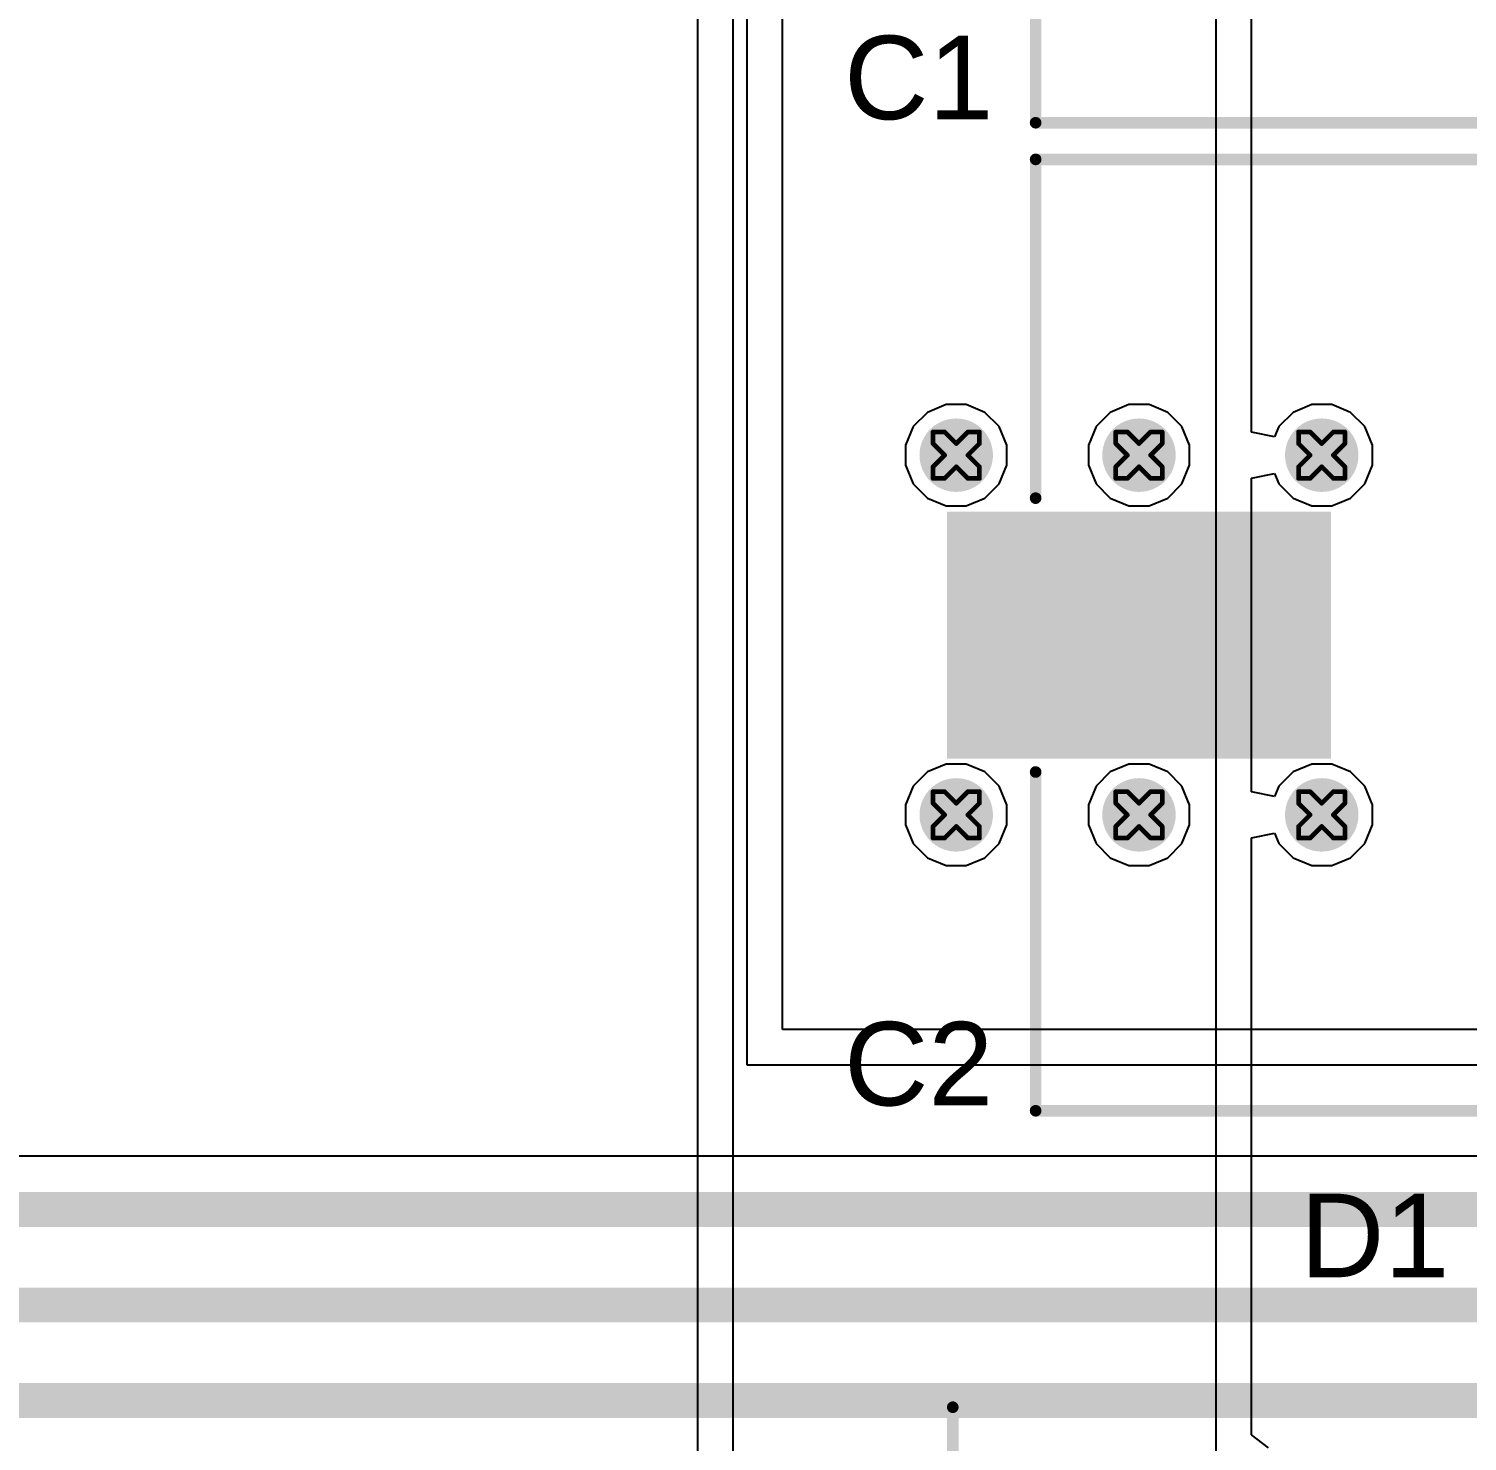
# Model space of a CAD drawing. Header units: inches. Extents: x 0 to 5379, y 0 to 5429.
# Drawn here: x 203.45 to 219.19, y 29.45 to 44.91 of the extents above; entities that cross this region are included whole.
import ezdxf

# ---------------------------------------------------------------- set-up
doc = ezdxf.new("R2010")
doc.units = ezdxf.units.IN
for name, color, linetype in [('Bottom Layer', 5, 'Continuous'), ('Bottom Solder', 6, 'Continuous'), ('Drill Drawing', 1, 'Continuous'), ('GND01', 16, 'Continuous'), ('GND02', 76, 'Continuous'), ('PWR', 156, 'Continuous'), ('SIG 01', 90, 'Continuous'), ('Top Layer', 1, 'Continuous'), ('Top Overlay', 2, 'Continuous'), ('Top Paste', 8, 'Continuous'), ('Top Solder', 216, 'Continuous'), ('Via Holes', 16, 'Continuous')]:
    doc.layers.add(name, color=color, linetype=linetype)
doc.styles.add('Arial', font='', dxfattribs={"height": 0.2})
doc.styles.get('Arial').set_extended_font_data('Arial')

# ---------------------------------------------------------------- blocks, each defined once
blk = doc.blocks.new('UCD_220_F_10__D___8')
at = {"layer": 'Top Layer'}
for points in [[(-6, 1.25), (-2, 1.25), (-2, -1.25), (-6, -1.25)], [(2, 1.25), (6, 1.25), (6, -1.25), (2, -1.25)]]:
    blk.add_hatch(color=1, dxfattribs=at).paths.add_polyline_path(points)
at = {"layer": 'Top Paste'}
for points in [[(-6, 1.25), (-2, 1.25), (-2, -1.25), (-6, -1.25)], [(2, 1.25), (6, 1.25), (6, -1.25), (2, -1.25)]]:
    blk.add_hatch(color=8, dxfattribs=at).paths.add_polyline_path(points)
at = {"layer": 'Top Solder'}
for points in [[(-6.102, 1.352), (-1.898, 1.352), (-1.898, -1.352), (-6.102, -1.352)], [(1.898, 1.352), (6.102, 1.352), (6.102, -1.352), (1.898, -1.352)]]:
    blk.add_hatch(color=216, dxfattribs=at).paths.add_polyline_path(points)
at = {"layer": 'Top Overlay'}
for points in [[(-3.632, 5.207, 0.127, 0.127, 0), (-5.131, 3.708, 0.127, 0.127, 0)], [(5.131, 5.207, 0.127, 0.127, 0), (-3.632, 5.207, 0.127, 0.127, 0)], [(5.131, 5.207, 0.127, 0.127, 0), (5.131, 1.499, 0.127, 0.127, 0)], [(-5.131, 3.708, 0.127, 0.127, 0), (-5.131, 1.524, 0.127, 0.127, 0)], [(-5.664, 2.121, 0.127, 0.127, 0), (-5.664, 1.618, 0.127, 0.127, 0)], [(-5.392, 1.866, 0.127, 0.127, 0), (-5.946, 1.866, 0.127, 0.127, 0)], [(-5.131, -1.524, 0.127, 0.127, 0), (-5.131, -3.708, 0.127, 0.127, 0)], [(5.131, -1.499, 0.127, 0.127, 0), (5.131, -5.207, 0.127, 0.127, 0)], [(-3.632, -5.207, 0.127, 0.127, 0), (-5.131, -3.708, 0.127, 0.127, 0)], [(5.131, -5.207, 0.127, 0.127, 0), (-3.632, -5.207, 0.127, 0.127, 0)]]:
    blk.add_lwpolyline(points, format="xyseb", dxfattribs=at)
for points in [[(-3.664, 5.207, 0.0635, 0.0635, 1), (-3.6, 5.207, 0.0635, 0.0635, 1)], [(-3.664, 5.207, 0.0635, 0.0635, 1), (-3.6, 5.207, 0.0635, 0.0635, 1)], [(5.099, 5.207, 0.0635, 0.0635, 1), (5.163, 5.207, 0.0635, 0.0635, 1)], [(5.099, 5.207, 0.0635, 0.0635, 1), (5.163, 5.207, 0.0635, 0.0635, 1)], [(-5.163, 3.708, 0.0635, 0.0635, 1), (-5.099, 3.708, 0.0635, 0.0635, 1)], [(-5.163, 3.708, 0.0635, 0.0635, 1), (-5.099, 3.708, 0.0635, 0.0635, 1)], [(-5.696, 2.121, 0.0635, 0.0635, 1), (-5.632, 2.121, 0.0635, 0.0635, 1)], [(-5.977, 1.866, 0.0635, 0.0635, 1), (-5.914, 1.866, 0.0635, 0.0635, 1)], [(-5.424, 1.866, 0.0635, 0.0635, 1), (-5.36, 1.866, 0.0635, 0.0635, 1)], [(-5.696, 1.618, 0.0635, 0.0635, 1), (-5.632, 1.618, 0.0635, 0.0635, 1)], [(-5.163, 1.524, 0.0635, 0.0635, 1), (-5.099, 1.524, 0.0635, 0.0635, 1)], [(5.099, 1.499, 0.0635, 0.0635, 1), (5.163, 1.499, 0.0635, 0.0635, 1)], [(-5.163, -1.524, 0.0635, 0.0635, 1), (-5.099, -1.524, 0.0635, 0.0635, 1)], [(5.099, -1.499, 0.0635, 0.0635, 1), (5.163, -1.499, 0.0635, 0.0635, 1)], [(-5.163, -3.708, 0.0635, 0.0635, 1), (-5.099, -3.708, 0.0635, 0.0635, 1)], [(-5.163, -3.708, 0.0635, 0.0635, 1), (-5.099, -3.708, 0.0635, 0.0635, 1)], [(-3.664, -5.207, 0.0635, 0.0635, 1), (-3.6, -5.207, 0.0635, 0.0635, 1)], [(-3.664, -5.207, 0.0635, 0.0635, 1), (-3.6, -5.207, 0.0635, 0.0635, 1)], [(5.099, -5.207, 0.0635, 0.0635, 1), (5.163, -5.207, 0.0635, 0.0635, 1)], [(5.099, -5.207, 0.0635, 0.0635, 1), (5.163, -5.207, 0.0635, 0.0635, 1)]]:
    blk.add_lwpolyline(points, format="xyseb", close=True, dxfattribs=at)
blk = doc.blocks.new('178_6165_0002_15')
at = {"layer": 'Top Overlay'}
for points in [[(10.033, 3.048, 0.127, 0.127, 0), (10.033, -3.048, 0.127, 0.127, 0)], [(10.033, -3.048, 0.127, 0.127, 0), (-10.033, -3.048, 0.127, 0.127, 0)]]:
    blk.add_lwpolyline(points, format="xyseb", dxfattribs=at)
blk.add_lwpolyline([(10.001, -3.048, 0.0635, 0.0635, 1), (10.065, -3.048, 0.0635, 0.0635, 1)], format="xyseb", close=True, dxfattribs=at)
blk.add_lwpolyline([(10.001, -3.048, 0.0635, 0.0635, 1), (10.065, -3.048, 0.0635, 0.0635, 1)], format="xyseb", close=True, dxfattribs=at)
blk = doc.blocks.new('UCD_220_F_10__D___20')
at = {"layer": 'Top Layer'}
for points in [[(-6, 1.25), (-2, 1.25), (-2, -1.25), (-6, -1.25)], [(2, 1.25), (6, 1.25), (6, -1.25), (2, -1.25)]]:
    blk.add_hatch(color=1, dxfattribs=at).paths.add_polyline_path(points)
at = {"layer": 'Top Paste'}
for points in [[(-6, 1.25), (-2, 1.25), (-2, -1.25), (-6, -1.25)], [(2, 1.25), (6, 1.25), (6, -1.25), (2, -1.25)]]:
    blk.add_hatch(color=8, dxfattribs=at).paths.add_polyline_path(points)
at = {"layer": 'Top Solder'}
for points in [[(-6.102, 1.352), (-1.898, 1.352), (-1.898, -1.352), (-6.102, -1.352)], [(1.898, 1.352), (6.102, 1.352), (6.102, -1.352), (1.898, -1.352)]]:
    blk.add_hatch(color=216, dxfattribs=at).paths.add_polyline_path(points)
at = {"layer": 'Top Overlay'}
for points in [[(-3.632, 5.207, 0.127, 0.127, 0), (-5.131, 3.708, 0.127, 0.127, 0)], [(5.131, 5.207, 0.127, 0.127, 0), (-3.632, 5.207, 0.127, 0.127, 0)], [(5.131, 5.207, 0.127, 0.127, 0), (5.131, 1.499, 0.127, 0.127, 0)], [(-5.131, 3.708, 0.127, 0.127, 0), (-5.131, 1.524, 0.127, 0.127, 0)], [(-5.664, 2.121, 0.127, 0.127, 0), (-5.664, 1.618, 0.127, 0.127, 0)], [(-5.392, 1.866, 0.127, 0.127, 0), (-5.946, 1.866, 0.127, 0.127, 0)], [(-5.131, -1.524, 0.127, 0.127, 0), (-5.131, -3.708, 0.127, 0.127, 0)], [(5.131, -1.499, 0.127, 0.127, 0), (5.131, -5.207, 0.127, 0.127, 0)], [(-3.632, -5.207, 0.127, 0.127, 0), (-5.131, -3.708, 0.127, 0.127, 0)], [(5.131, -5.207, 0.127, 0.127, 0), (-3.632, -5.207, 0.127, 0.127, 0)]]:
    blk.add_lwpolyline(points, format="xyseb", dxfattribs=at)
for points in [[(-3.664, 5.207, 0.0635, 0.0635, 1), (-3.6, 5.207, 0.0635, 0.0635, 1)], [(-3.664, 5.207, 0.0635, 0.0635, 1), (-3.6, 5.207, 0.0635, 0.0635, 1)], [(5.099, 5.207, 0.0635, 0.0635, 1), (5.163, 5.207, 0.0635, 0.0635, 1)], [(5.099, 5.207, 0.0635, 0.0635, 1), (5.163, 5.207, 0.0635, 0.0635, 1)], [(-5.163, 3.708, 0.0635, 0.0635, 1), (-5.099, 3.708, 0.0635, 0.0635, 1)], [(-5.163, 3.708, 0.0635, 0.0635, 1), (-5.099, 3.708, 0.0635, 0.0635, 1)], [(-5.696, 2.121, 0.0635, 0.0635, 1), (-5.632, 2.121, 0.0635, 0.0635, 1)], [(-5.977, 1.866, 0.0635, 0.0635, 1), (-5.914, 1.866, 0.0635, 0.0635, 1)], [(-5.424, 1.866, 0.0635, 0.0635, 1), (-5.36, 1.866, 0.0635, 0.0635, 1)], [(-5.696, 1.618, 0.0635, 0.0635, 1), (-5.632, 1.618, 0.0635, 0.0635, 1)], [(-5.163, 1.524, 0.0635, 0.0635, 1), (-5.099, 1.524, 0.0635, 0.0635, 1)], [(5.099, 1.499, 0.0635, 0.0635, 1), (5.163, 1.499, 0.0635, 0.0635, 1)], [(-5.163, -1.524, 0.0635, 0.0635, 1), (-5.099, -1.524, 0.0635, 0.0635, 1)], [(5.099, -1.499, 0.0635, 0.0635, 1), (5.163, -1.499, 0.0635, 0.0635, 1)], [(-5.163, -3.708, 0.0635, 0.0635, 1), (-5.099, -3.708, 0.0635, 0.0635, 1)], [(-5.163, -3.708, 0.0635, 0.0635, 1), (-5.099, -3.708, 0.0635, 0.0635, 1)], [(-3.664, -5.207, 0.0635, 0.0635, 1), (-3.6, -5.207, 0.0635, 0.0635, 1)], [(-3.664, -5.207, 0.0635, 0.0635, 1), (-3.6, -5.207, 0.0635, 0.0635, 1)], [(5.099, -5.207, 0.0635, 0.0635, 1), (5.163, -5.207, 0.0635, 0.0635, 1)], [(5.099, -5.207, 0.0635, 0.0635, 1), (5.163, -5.207, 0.0635, 0.0635, 1)]]:
    blk.add_lwpolyline(points, format="xyseb", close=True, dxfattribs=at)

msp = doc.modelspace()

# ---------------------------------------------------------------- hatches: boundary and pattern name
at = {"layer": 'Bottom Layer'}
h = msp.add_hatch(color=5, dxfattribs=at)
edge = h.paths.add_edge_path()
edge.add_arc((213.597, 40.24), 0.3, 0, 360)
h = msp.add_hatch(color=5, dxfattribs=at)
edge = h.paths.add_edge_path()
edge.add_arc((215.597, 40.24), 0.3, 0, 360)
h = msp.add_hatch(color=5, dxfattribs=at)
edge = h.paths.add_edge_path()
edge.add_arc((217.597, 40.24), 0.3, 0, 360)
h = msp.add_hatch(color=5, dxfattribs=at)
edge = h.paths.add_edge_path()
edge.add_arc((213.597, 36.303), 0.3, 0, 360)
h = msp.add_hatch(color=5, dxfattribs=at)
edge = h.paths.add_edge_path()
edge.add_arc((215.597, 36.303), 0.3, 0, 360)
h = msp.add_hatch(color=5, dxfattribs=at)
edge = h.paths.add_edge_path()
edge.add_arc((217.597, 36.303), 0.3, 0, 360)
at = {"layer": 'Bottom Solder'}
h = msp.add_hatch(color=6, dxfattribs=at)
edge = h.paths.add_edge_path()
edge.add_arc((213.597, 40.24), 0.402, 0, 360)
h = msp.add_hatch(color=6, dxfattribs=at)
edge = h.paths.add_edge_path()
edge.add_arc((215.597, 40.24), 0.402, 0, 360)
h = msp.add_hatch(color=6, dxfattribs=at)
edge = h.paths.add_edge_path()
edge.add_arc((217.597, 40.24), 0.402, 0, 360)
h = msp.add_hatch(color=6, dxfattribs=at)
edge = h.paths.add_edge_path()
edge.add_arc((213.597, 36.303), 0.402, 0, 360)
h = msp.add_hatch(color=6, dxfattribs=at)
edge = h.paths.add_edge_path()
edge.add_arc((215.597, 36.303), 0.402, 0, 360)
h = msp.add_hatch(color=6, dxfattribs=at)
edge = h.paths.add_edge_path()
edge.add_arc((217.597, 36.303), 0.402, 0, 360)
at = {"layer": 'GND01'}
h = msp.add_hatch(color=16, dxfattribs=at)
edge = h.paths.add_edge_path()
edge.add_arc((213.597, 40.24), 0.3, 0, 360)
h = msp.add_hatch(color=16, dxfattribs=at)
edge = h.paths.add_edge_path()
edge.add_arc((215.597, 40.24), 0.3, 0, 360)
h = msp.add_hatch(color=16, dxfattribs=at)
edge = h.paths.add_edge_path()
edge.add_arc((217.597, 40.24), 0.3, 0, 360)
h = msp.add_hatch(color=16, dxfattribs=at)
edge = h.paths.add_edge_path()
edge.add_arc((213.597, 36.303), 0.3, 0, 360)
h = msp.add_hatch(color=16, dxfattribs=at)
edge = h.paths.add_edge_path()
edge.add_arc((215.597, 36.303), 0.3, 0, 360)
h = msp.add_hatch(color=16, dxfattribs=at)
edge = h.paths.add_edge_path()
edge.add_arc((217.597, 36.303), 0.3, 0, 360)
at = {"layer": 'GND02'}
h = msp.add_hatch(color=76, dxfattribs=at)
edge = h.paths.add_edge_path()
edge.add_arc((213.597, 40.24), 0.3, 0, 360)
h = msp.add_hatch(color=76, dxfattribs=at)
edge = h.paths.add_edge_path()
edge.add_arc((215.597, 40.24), 0.3, 0, 360)
h = msp.add_hatch(color=76, dxfattribs=at)
edge = h.paths.add_edge_path()
edge.add_arc((217.597, 40.24), 0.3, 0, 360)
h = msp.add_hatch(color=76, dxfattribs=at)
edge = h.paths.add_edge_path()
edge.add_arc((213.597, 36.303), 0.3, 0, 360)
h = msp.add_hatch(color=76, dxfattribs=at)
edge = h.paths.add_edge_path()
edge.add_arc((215.597, 36.303), 0.3, 0, 360)
h = msp.add_hatch(color=76, dxfattribs=at)
edge = h.paths.add_edge_path()
edge.add_arc((217.597, 36.303), 0.3, 0, 360)
at = {"layer": 'PWR'}
h = msp.add_hatch(color=156, dxfattribs=at)
edge = h.paths.add_edge_path()
edge.add_arc((213.597, 40.24), 0.3, 0, 360)
h = msp.add_hatch(color=156, dxfattribs=at)
edge = h.paths.add_edge_path()
edge.add_arc((215.597, 40.24), 0.3, 0, 360)
h = msp.add_hatch(color=156, dxfattribs=at)
edge = h.paths.add_edge_path()
edge.add_arc((217.597, 40.24), 0.3, 0, 360)
h = msp.add_hatch(color=156, dxfattribs=at)
edge = h.paths.add_edge_path()
edge.add_arc((213.597, 36.303), 0.3, 0, 360)
h = msp.add_hatch(color=156, dxfattribs=at)
edge = h.paths.add_edge_path()
edge.add_arc((215.597, 36.303), 0.3, 0, 360)
h = msp.add_hatch(color=156, dxfattribs=at)
edge = h.paths.add_edge_path()
edge.add_arc((217.597, 36.303), 0.3, 0, 360)
at = {"layer": 'SIG 01'}
h = msp.add_hatch(color=90, dxfattribs=at)
edge = h.paths.add_edge_path()
edge.add_arc((213.597, 40.24), 0.3, 0, 360)
h = msp.add_hatch(color=90, dxfattribs=at)
edge = h.paths.add_edge_path()
edge.add_arc((215.597, 40.24), 0.3, 0, 360)
h = msp.add_hatch(color=90, dxfattribs=at)
edge = h.paths.add_edge_path()
edge.add_arc((217.597, 40.24), 0.3, 0, 360)
h = msp.add_hatch(color=90, dxfattribs=at)
edge = h.paths.add_edge_path()
edge.add_arc((213.597, 36.303), 0.3, 0, 360)
h = msp.add_hatch(color=90, dxfattribs=at)
edge = h.paths.add_edge_path()
edge.add_arc((215.597, 36.303), 0.3, 0, 360)
h = msp.add_hatch(color=90, dxfattribs=at)
edge = h.paths.add_edge_path()
edge.add_arc((217.597, 36.303), 0.3, 0, 360)
at = {"layer": 'Top Layer'}
h = msp.add_hatch(color=1, dxfattribs=at)
edge = h.paths.add_edge_path()
edge.add_arc((213.597, 40.24), 0.3, 0, 360)
h = msp.add_hatch(color=1, dxfattribs=at)
edge = h.paths.add_edge_path()
edge.add_arc((215.597, 40.24), 0.3, 0, 360)
h = msp.add_hatch(color=1, dxfattribs=at)
edge = h.paths.add_edge_path()
edge.add_arc((217.597, 40.24), 0.3, 0, 360)
h = msp.add_hatch(color=1, dxfattribs=at)
edge = h.paths.add_edge_path()
edge.add_arc((213.597, 36.303), 0.3, 0, 360)
h = msp.add_hatch(color=1, dxfattribs=at)
edge = h.paths.add_edge_path()
edge.add_arc((215.597, 36.303), 0.3, 0, 360)
h = msp.add_hatch(color=1, dxfattribs=at)
edge = h.paths.add_edge_path()
edge.add_arc((217.597, 36.303), 0.3, 0, 360)
at = {"layer": 'Top Solder'}
h = msp.add_hatch(color=216, dxfattribs=at)
edge = h.paths.add_edge_path()
edge.add_arc((213.597, 40.24), 0.402, 0, 360)
h = msp.add_hatch(color=216, dxfattribs=at)
edge = h.paths.add_edge_path()
edge.add_arc((215.597, 40.24), 0.402, 0, 360)
h = msp.add_hatch(color=216, dxfattribs=at)
edge = h.paths.add_edge_path()
edge.add_arc((217.597, 40.24), 0.402, 0, 360)
h = msp.add_hatch(color=216, dxfattribs=at)
edge = h.paths.add_edge_path()
edge.add_arc((213.597, 36.303), 0.402, 0, 360)
h = msp.add_hatch(color=216, dxfattribs=at)
edge = h.paths.add_edge_path()
edge.add_arc((215.597, 36.303), 0.402, 0, 360)
h = msp.add_hatch(color=216, dxfattribs=at)
edge = h.paths.add_edge_path()
edge.add_arc((217.597, 36.303), 0.402, 0, 360)
at = {"layer": 'Via Holes'}
h = msp.add_hatch(color=7, dxfattribs=at)
edge = h.paths.add_edge_path()
edge.add_arc((213.597, 40.24), 0.15, 0, 360)
h = msp.add_hatch(color=7, dxfattribs=at)
edge = h.paths.add_edge_path()
edge.add_arc((215.597, 40.24), 0.15, 0, 360)
h = msp.add_hatch(color=7, dxfattribs=at)
edge = h.paths.add_edge_path()
edge.add_arc((217.597, 40.24), 0.15, 0, 360)
h = msp.add_hatch(color=7, dxfattribs=at)
edge = h.paths.add_edge_path()
edge.add_arc((213.597, 36.303), 0.15, 0, 360)
h = msp.add_hatch(color=7, dxfattribs=at)
edge = h.paths.add_edge_path()
edge.add_arc((215.597, 36.303), 0.15, 0, 360)
h = msp.add_hatch(color=7, dxfattribs=at)
edge = h.paths.add_edge_path()
edge.add_arc((217.597, 36.303), 0.15, 0, 360)

# ---------------------------------------------------------------- linework, layer by layer
at = {"layer": 'Drill Drawing'}
for points in [[(213.343, 40.367, 0.0508, 0.0508, 0), (213.343, 40.494, 0.0508, 0.0508, 0)], [(213.343, 40.494, 0.0508, 0.0508, 0), (213.47, 40.494, 0.0508, 0.0508, 0)], [(213.47, 40.494, 0.0508, 0.0508, 0), (213.597, 40.367, 0.0508, 0.0508, 0)], [(213.597, 40.367, 0.0508, 0.0508, 0), (213.724, 40.494, 0.0508, 0.0508, 0)], [(213.724, 40.494, 0.0508, 0.0508, 0), (213.851, 40.494, 0.0508, 0.0508, 0)], [(213.851, 40.367, 0.0508, 0.0508, 0), (213.851, 40.494, 0.0508, 0.0508, 0)], [(215.343, 40.367, 0.0508, 0.0508, 0), (215.343, 40.494, 0.0508, 0.0508, 0)], [(215.343, 40.494, 0.0508, 0.0508, 0), (215.47, 40.494, 0.0508, 0.0508, 0)], [(215.47, 40.494, 0.0508, 0.0508, 0), (215.597, 40.367, 0.0508, 0.0508, 0)], [(215.597, 40.367, 0.0508, 0.0508, 0), (215.724, 40.494, 0.0508, 0.0508, 0)], [(215.724, 40.494, 0.0508, 0.0508, 0), (215.851, 40.494, 0.0508, 0.0508, 0)], [(215.851, 40.367, 0.0508, 0.0508, 0), (215.851, 40.494, 0.0508, 0.0508, 0)], [(217.343, 40.367, 0.0508, 0.0508, 0), (217.343, 40.494, 0.0508, 0.0508, 0)], [(217.343, 40.494, 0.0508, 0.0508, 0), (217.47, 40.494, 0.0508, 0.0508, 0)], [(217.47, 40.494, 0.0508, 0.0508, 0), (217.597, 40.367, 0.0508, 0.0508, 0)], [(217.597, 40.367, 0.0508, 0.0508, 0), (217.724, 40.494, 0.0508, 0.0508, 0)], [(217.724, 40.494, 0.0508, 0.0508, 0), (217.851, 40.494, 0.0508, 0.0508, 0)], [(217.851, 40.367, 0.0508, 0.0508, 0), (217.851, 40.494, 0.0508, 0.0508, 0)], [(213.343, 40.367, 0.0508, 0.0508, 0), (213.47, 40.24, 0.0508, 0.0508, 0)], [(213.724, 40.24, 0.0508, 0.0508, 0), (213.851, 40.367, 0.0508, 0.0508, 0)], [(215.343, 40.367, 0.0508, 0.0508, 0), (215.47, 40.24, 0.0508, 0.0508, 0)], [(215.724, 40.24, 0.0508, 0.0508, 0), (215.851, 40.367, 0.0508, 0.0508, 0)], [(217.343, 40.367, 0.0508, 0.0508, 0), (217.47, 40.24, 0.0508, 0.0508, 0)], [(217.724, 40.24, 0.0508, 0.0508, 0), (217.851, 40.367, 0.0508, 0.0508, 0)], [(213.343, 40.113, 0.0508, 0.0508, 0), (213.47, 40.24, 0.0508, 0.0508, 0)], [(213.724, 40.24, 0.0508, 0.0508, 0), (213.851, 40.113, 0.0508, 0.0508, 0)], [(215.343, 40.113, 0.0508, 0.0508, 0), (215.47, 40.24, 0.0508, 0.0508, 0)], [(215.724, 40.24, 0.0508, 0.0508, 0), (215.851, 40.113, 0.0508, 0.0508, 0)], [(217.343, 40.113, 0.0508, 0.0508, 0), (217.47, 40.24, 0.0508, 0.0508, 0)], [(217.724, 40.24, 0.0508, 0.0508, 0), (217.851, 40.113, 0.0508, 0.0508, 0)], [(213.343, 39.986, 0.0508, 0.0508, 0), (213.343, 40.113, 0.0508, 0.0508, 0)], [(213.343, 39.986, 0.0508, 0.0508, 0), (213.47, 39.986, 0.0508, 0.0508, 0)], [(213.47, 39.986, 0.0508, 0.0508, 0), (213.597, 40.113, 0.0508, 0.0508, 0)], [(213.597, 40.113, 0.0508, 0.0508, 0), (213.724, 39.986, 0.0508, 0.0508, 0)], [(213.724, 39.986, 0.0508, 0.0508, 0), (213.851, 39.986, 0.0508, 0.0508, 0)], [(213.851, 39.986, 0.0508, 0.0508, 0), (213.851, 40.113, 0.0508, 0.0508, 0)], [(215.343, 39.986, 0.0508, 0.0508, 0), (215.343, 40.113, 0.0508, 0.0508, 0)], [(215.343, 39.986, 0.0508, 0.0508, 0), (215.47, 39.986, 0.0508, 0.0508, 0)], [(215.47, 39.986, 0.0508, 0.0508, 0), (215.597, 40.113, 0.0508, 0.0508, 0)], [(215.597, 40.113, 0.0508, 0.0508, 0), (215.724, 39.986, 0.0508, 0.0508, 0)], [(215.724, 39.986, 0.0508, 0.0508, 0), (215.851, 39.986, 0.0508, 0.0508, 0)], [(215.851, 39.986, 0.0508, 0.0508, 0), (215.851, 40.113, 0.0508, 0.0508, 0)], [(217.343, 39.986, 0.0508, 0.0508, 0), (217.343, 40.113, 0.0508, 0.0508, 0)], [(217.343, 39.986, 0.0508, 0.0508, 0), (217.47, 39.986, 0.0508, 0.0508, 0)], [(217.47, 39.986, 0.0508, 0.0508, 0), (217.597, 40.113, 0.0508, 0.0508, 0)], [(217.597, 40.113, 0.0508, 0.0508, 0), (217.724, 39.986, 0.0508, 0.0508, 0)], [(217.724, 39.986, 0.0508, 0.0508, 0), (217.851, 39.986, 0.0508, 0.0508, 0)], [(217.851, 39.986, 0.0508, 0.0508, 0), (217.851, 40.113, 0.0508, 0.0508, 0)], [(213.343, 36.43, 0.0508, 0.0508, 0), (213.343, 36.557, 0.0508, 0.0508, 0)], [(213.343, 36.557, 0.0508, 0.0508, 0), (213.47, 36.557, 0.0508, 0.0508, 0)], [(213.47, 36.557, 0.0508, 0.0508, 0), (213.597, 36.43, 0.0508, 0.0508, 0)], [(213.597, 36.43, 0.0508, 0.0508, 0), (213.724, 36.557, 0.0508, 0.0508, 0)], [(213.724, 36.557, 0.0508, 0.0508, 0), (213.851, 36.557, 0.0508, 0.0508, 0)], [(213.851, 36.43, 0.0508, 0.0508, 0), (213.851, 36.557, 0.0508, 0.0508, 0)], [(215.343, 36.43, 0.0508, 0.0508, 0), (215.343, 36.557, 0.0508, 0.0508, 0)], [(215.343, 36.557, 0.0508, 0.0508, 0), (215.47, 36.557, 0.0508, 0.0508, 0)], [(215.47, 36.557, 0.0508, 0.0508, 0), (215.597, 36.43, 0.0508, 0.0508, 0)], [(215.597, 36.43, 0.0508, 0.0508, 0), (215.724, 36.557, 0.0508, 0.0508, 0)], [(215.724, 36.557, 0.0508, 0.0508, 0), (215.851, 36.557, 0.0508, 0.0508, 0)], [(215.851, 36.43, 0.0508, 0.0508, 0), (215.851, 36.557, 0.0508, 0.0508, 0)], [(217.343, 36.43, 0.0508, 0.0508, 0), (217.343, 36.557, 0.0508, 0.0508, 0)], [(217.343, 36.557, 0.0508, 0.0508, 0), (217.47, 36.557, 0.0508, 0.0508, 0)], [(217.47, 36.557, 0.0508, 0.0508, 0), (217.597, 36.43, 0.0508, 0.0508, 0)], [(217.597, 36.43, 0.0508, 0.0508, 0), (217.724, 36.557, 0.0508, 0.0508, 0)], [(217.724, 36.557, 0.0508, 0.0508, 0), (217.851, 36.557, 0.0508, 0.0508, 0)], [(217.851, 36.43, 0.0508, 0.0508, 0), (217.851, 36.557, 0.0508, 0.0508, 0)], [(213.343, 36.43, 0.0508, 0.0508, 0), (213.47, 36.303, 0.0508, 0.0508, 0)], [(213.724, 36.303, 0.0508, 0.0508, 0), (213.851, 36.43, 0.0508, 0.0508, 0)], [(215.343, 36.43, 0.0508, 0.0508, 0), (215.47, 36.303, 0.0508, 0.0508, 0)], [(215.724, 36.303, 0.0508, 0.0508, 0), (215.851, 36.43, 0.0508, 0.0508, 0)], [(217.343, 36.43, 0.0508, 0.0508, 0), (217.47, 36.303, 0.0508, 0.0508, 0)], [(217.724, 36.303, 0.0508, 0.0508, 0), (217.851, 36.43, 0.0508, 0.0508, 0)], [(213.343, 36.176, 0.0508, 0.0508, 0), (213.47, 36.303, 0.0508, 0.0508, 0)], [(213.724, 36.303, 0.0508, 0.0508, 0), (213.851, 36.176, 0.0508, 0.0508, 0)], [(215.343, 36.176, 0.0508, 0.0508, 0), (215.47, 36.303, 0.0508, 0.0508, 0)], [(215.724, 36.303, 0.0508, 0.0508, 0), (215.851, 36.176, 0.0508, 0.0508, 0)], [(217.343, 36.176, 0.0508, 0.0508, 0), (217.47, 36.303, 0.0508, 0.0508, 0)], [(217.724, 36.303, 0.0508, 0.0508, 0), (217.851, 36.176, 0.0508, 0.0508, 0)], [(213.343, 36.049, 0.0508, 0.0508, 0), (213.343, 36.176, 0.0508, 0.0508, 0)], [(213.343, 36.049, 0.0508, 0.0508, 0), (213.47, 36.049, 0.0508, 0.0508, 0)], [(213.47, 36.049, 0.0508, 0.0508, 0), (213.597, 36.176, 0.0508, 0.0508, 0)], [(213.597, 36.176, 0.0508, 0.0508, 0), (213.724, 36.049, 0.0508, 0.0508, 0)], [(213.724, 36.049, 0.0508, 0.0508, 0), (213.851, 36.049, 0.0508, 0.0508, 0)], [(213.851, 36.049, 0.0508, 0.0508, 0), (213.851, 36.176, 0.0508, 0.0508, 0)], [(215.343, 36.049, 0.0508, 0.0508, 0), (215.343, 36.176, 0.0508, 0.0508, 0)], [(215.343, 36.049, 0.0508, 0.0508, 0), (215.47, 36.049, 0.0508, 0.0508, 0)], [(215.47, 36.049, 0.0508, 0.0508, 0), (215.597, 36.176, 0.0508, 0.0508, 0)], [(215.597, 36.176, 0.0508, 0.0508, 0), (215.724, 36.049, 0.0508, 0.0508, 0)], [(215.724, 36.049, 0.0508, 0.0508, 0), (215.851, 36.049, 0.0508, 0.0508, 0)], [(215.851, 36.049, 0.0508, 0.0508, 0), (215.851, 36.176, 0.0508, 0.0508, 0)], [(217.343, 36.049, 0.0508, 0.0508, 0), (217.343, 36.176, 0.0508, 0.0508, 0)], [(217.343, 36.049, 0.0508, 0.0508, 0), (217.47, 36.049, 0.0508, 0.0508, 0)], [(217.47, 36.049, 0.0508, 0.0508, 0), (217.597, 36.176, 0.0508, 0.0508, 0)], [(217.597, 36.176, 0.0508, 0.0508, 0), (217.724, 36.049, 0.0508, 0.0508, 0)], [(217.724, 36.049, 0.0508, 0.0508, 0), (217.851, 36.049, 0.0508, 0.0508, 0)], [(217.851, 36.049, 0.0508, 0.0508, 0), (217.851, 36.176, 0.0508, 0.0508, 0)]]:
    msp.add_lwpolyline(points, format="xyseb", dxfattribs=at)
for points in [[(213.33, 40.494, 0.0254, 0.0254, 1), (213.356, 40.494, 0.0254, 0.0254, 1)], [(213.33, 40.494, 0.0254, 0.0254, 1), (213.356, 40.494, 0.0254, 0.0254, 1)], [(213.457, 40.494, 0.0254, 0.0254, 1), (213.483, 40.494, 0.0254, 0.0254, 1)], [(213.457, 40.494, 0.0254, 0.0254, 1), (213.483, 40.494, 0.0254, 0.0254, 1)], [(213.711, 40.494, 0.0254, 0.0254, 1), (213.737, 40.494, 0.0254, 0.0254, 1)], [(213.711, 40.494, 0.0254, 0.0254, 1), (213.737, 40.494, 0.0254, 0.0254, 1)], [(213.838, 40.494, 0.0254, 0.0254, 1), (213.864, 40.494, 0.0254, 0.0254, 1)], [(213.838, 40.494, 0.0254, 0.0254, 1), (213.864, 40.494, 0.0254, 0.0254, 1)], [(215.33, 40.494, 0.0254, 0.0254, 1), (215.356, 40.494, 0.0254, 0.0254, 1)], [(215.33, 40.494, 0.0254, 0.0254, 1), (215.356, 40.494, 0.0254, 0.0254, 1)], [(215.457, 40.494, 0.0254, 0.0254, 1), (215.483, 40.494, 0.0254, 0.0254, 1)], [(215.457, 40.494, 0.0254, 0.0254, 1), (215.483, 40.494, 0.0254, 0.0254, 1)], [(215.711, 40.494, 0.0254, 0.0254, 1), (215.737, 40.494, 0.0254, 0.0254, 1)], [(215.711, 40.494, 0.0254, 0.0254, 1), (215.737, 40.494, 0.0254, 0.0254, 1)], [(215.838, 40.494, 0.0254, 0.0254, 1), (215.864, 40.494, 0.0254, 0.0254, 1)], [(215.838, 40.494, 0.0254, 0.0254, 1), (215.864, 40.494, 0.0254, 0.0254, 1)], [(217.33, 40.494, 0.0254, 0.0254, 1), (217.356, 40.494, 0.0254, 0.0254, 1)], [(217.33, 40.494, 0.0254, 0.0254, 1), (217.356, 40.494, 0.0254, 0.0254, 1)], [(217.457, 40.494, 0.0254, 0.0254, 1), (217.483, 40.494, 0.0254, 0.0254, 1)], [(217.457, 40.494, 0.0254, 0.0254, 1), (217.483, 40.494, 0.0254, 0.0254, 1)], [(217.711, 40.494, 0.0254, 0.0254, 1), (217.737, 40.494, 0.0254, 0.0254, 1)], [(217.711, 40.494, 0.0254, 0.0254, 1), (217.737, 40.494, 0.0254, 0.0254, 1)], [(217.838, 40.494, 0.0254, 0.0254, 1), (217.864, 40.494, 0.0254, 0.0254, 1)], [(217.838, 40.494, 0.0254, 0.0254, 1), (217.864, 40.494, 0.0254, 0.0254, 1)], [(213.33, 40.367, 0.0254, 0.0254, 1), (213.356, 40.367, 0.0254, 0.0254, 1)], [(213.33, 40.367, 0.0254, 0.0254, 1), (213.356, 40.367, 0.0254, 0.0254, 1)], [(213.584, 40.367, 0.0254, 0.0254, 1), (213.61, 40.367, 0.0254, 0.0254, 1)], [(213.584, 40.367, 0.0254, 0.0254, 1), (213.61, 40.367, 0.0254, 0.0254, 1)], [(213.838, 40.367, 0.0254, 0.0254, 1), (213.864, 40.367, 0.0254, 0.0254, 1)], [(213.838, 40.367, 0.0254, 0.0254, 1), (213.864, 40.367, 0.0254, 0.0254, 1)], [(215.33, 40.367, 0.0254, 0.0254, 1), (215.356, 40.367, 0.0254, 0.0254, 1)], [(215.33, 40.367, 0.0254, 0.0254, 1), (215.356, 40.367, 0.0254, 0.0254, 1)], [(215.584, 40.367, 0.0254, 0.0254, 1), (215.61, 40.367, 0.0254, 0.0254, 1)], [(215.584, 40.367, 0.0254, 0.0254, 1), (215.61, 40.367, 0.0254, 0.0254, 1)], [(215.838, 40.367, 0.0254, 0.0254, 1), (215.864, 40.367, 0.0254, 0.0254, 1)], [(215.838, 40.367, 0.0254, 0.0254, 1), (215.864, 40.367, 0.0254, 0.0254, 1)], [(217.33, 40.367, 0.0254, 0.0254, 1), (217.356, 40.367, 0.0254, 0.0254, 1)], [(217.33, 40.367, 0.0254, 0.0254, 1), (217.356, 40.367, 0.0254, 0.0254, 1)], [(217.584, 40.367, 0.0254, 0.0254, 1), (217.61, 40.367, 0.0254, 0.0254, 1)], [(217.584, 40.367, 0.0254, 0.0254, 1), (217.61, 40.367, 0.0254, 0.0254, 1)], [(217.838, 40.367, 0.0254, 0.0254, 1), (217.864, 40.367, 0.0254, 0.0254, 1)], [(217.838, 40.367, 0.0254, 0.0254, 1), (217.864, 40.367, 0.0254, 0.0254, 1)], [(213.457, 40.24, 0.0254, 0.0254, 1), (213.483, 40.24, 0.0254, 0.0254, 1)], [(213.457, 40.24, 0.0254, 0.0254, 1), (213.483, 40.24, 0.0254, 0.0254, 1)], [(213.711, 40.24, 0.0254, 0.0254, 1), (213.737, 40.24, 0.0254, 0.0254, 1)], [(213.711, 40.24, 0.0254, 0.0254, 1), (213.737, 40.24, 0.0254, 0.0254, 1)], [(215.457, 40.24, 0.0254, 0.0254, 1), (215.483, 40.24, 0.0254, 0.0254, 1)], [(215.457, 40.24, 0.0254, 0.0254, 1), (215.483, 40.24, 0.0254, 0.0254, 1)], [(215.711, 40.24, 0.0254, 0.0254, 1), (215.737, 40.24, 0.0254, 0.0254, 1)], [(215.711, 40.24, 0.0254, 0.0254, 1), (215.737, 40.24, 0.0254, 0.0254, 1)], [(217.457, 40.24, 0.0254, 0.0254, 1), (217.483, 40.24, 0.0254, 0.0254, 1)], [(217.457, 40.24, 0.0254, 0.0254, 1), (217.483, 40.24, 0.0254, 0.0254, 1)], [(217.711, 40.24, 0.0254, 0.0254, 1), (217.737, 40.24, 0.0254, 0.0254, 1)], [(217.711, 40.24, 0.0254, 0.0254, 1), (217.737, 40.24, 0.0254, 0.0254, 1)], [(213.33, 40.113, 0.0254, 0.0254, 1), (213.356, 40.113, 0.0254, 0.0254, 1)], [(213.33, 40.113, 0.0254, 0.0254, 1), (213.356, 40.113, 0.0254, 0.0254, 1)], [(213.33, 39.986, 0.0254, 0.0254, 1), (213.356, 39.986, 0.0254, 0.0254, 1)], [(213.33, 39.986, 0.0254, 0.0254, 1), (213.356, 39.986, 0.0254, 0.0254, 1)], [(213.457, 39.986, 0.0254, 0.0254, 1), (213.483, 39.986, 0.0254, 0.0254, 1)], [(213.457, 39.986, 0.0254, 0.0254, 1), (213.483, 39.986, 0.0254, 0.0254, 1)], [(213.584, 40.113, 0.0254, 0.0254, 1), (213.61, 40.113, 0.0254, 0.0254, 1)], [(213.584, 40.113, 0.0254, 0.0254, 1), (213.61, 40.113, 0.0254, 0.0254, 1)], [(213.711, 39.986, 0.0254, 0.0254, 1), (213.737, 39.986, 0.0254, 0.0254, 1)], [(213.711, 39.986, 0.0254, 0.0254, 1), (213.737, 39.986, 0.0254, 0.0254, 1)], [(213.838, 40.113, 0.0254, 0.0254, 1), (213.864, 40.113, 0.0254, 0.0254, 1)], [(213.838, 40.113, 0.0254, 0.0254, 1), (213.864, 40.113, 0.0254, 0.0254, 1)], [(213.838, 39.986, 0.0254, 0.0254, 1), (213.864, 39.986, 0.0254, 0.0254, 1)], [(213.838, 39.986, 0.0254, 0.0254, 1), (213.864, 39.986, 0.0254, 0.0254, 1)], [(215.33, 40.113, 0.0254, 0.0254, 1), (215.356, 40.113, 0.0254, 0.0254, 1)], [(215.33, 40.113, 0.0254, 0.0254, 1), (215.356, 40.113, 0.0254, 0.0254, 1)], [(215.33, 39.986, 0.0254, 0.0254, 1), (215.356, 39.986, 0.0254, 0.0254, 1)], [(215.33, 39.986, 0.0254, 0.0254, 1), (215.356, 39.986, 0.0254, 0.0254, 1)], [(215.457, 39.986, 0.0254, 0.0254, 1), (215.483, 39.986, 0.0254, 0.0254, 1)], [(215.457, 39.986, 0.0254, 0.0254, 1), (215.483, 39.986, 0.0254, 0.0254, 1)], [(215.584, 40.113, 0.0254, 0.0254, 1), (215.61, 40.113, 0.0254, 0.0254, 1)], [(215.584, 40.113, 0.0254, 0.0254, 1), (215.61, 40.113, 0.0254, 0.0254, 1)], [(215.711, 39.986, 0.0254, 0.0254, 1), (215.737, 39.986, 0.0254, 0.0254, 1)], [(215.711, 39.986, 0.0254, 0.0254, 1), (215.737, 39.986, 0.0254, 0.0254, 1)], [(215.838, 40.113, 0.0254, 0.0254, 1), (215.864, 40.113, 0.0254, 0.0254, 1)], [(215.838, 40.113, 0.0254, 0.0254, 1), (215.864, 40.113, 0.0254, 0.0254, 1)], [(215.838, 39.986, 0.0254, 0.0254, 1), (215.864, 39.986, 0.0254, 0.0254, 1)], [(215.838, 39.986, 0.0254, 0.0254, 1), (215.864, 39.986, 0.0254, 0.0254, 1)], [(217.33, 40.113, 0.0254, 0.0254, 1), (217.356, 40.113, 0.0254, 0.0254, 1)], [(217.33, 40.113, 0.0254, 0.0254, 1), (217.356, 40.113, 0.0254, 0.0254, 1)], [(217.33, 39.986, 0.0254, 0.0254, 1), (217.356, 39.986, 0.0254, 0.0254, 1)], [(217.33, 39.986, 0.0254, 0.0254, 1), (217.356, 39.986, 0.0254, 0.0254, 1)], [(217.457, 39.986, 0.0254, 0.0254, 1), (217.483, 39.986, 0.0254, 0.0254, 1)], [(217.457, 39.986, 0.0254, 0.0254, 1), (217.483, 39.986, 0.0254, 0.0254, 1)], [(217.584, 40.113, 0.0254, 0.0254, 1), (217.61, 40.113, 0.0254, 0.0254, 1)], [(217.584, 40.113, 0.0254, 0.0254, 1), (217.61, 40.113, 0.0254, 0.0254, 1)], [(217.711, 39.986, 0.0254, 0.0254, 1), (217.737, 39.986, 0.0254, 0.0254, 1)], [(217.711, 39.986, 0.0254, 0.0254, 1), (217.737, 39.986, 0.0254, 0.0254, 1)], [(217.838, 40.113, 0.0254, 0.0254, 1), (217.864, 40.113, 0.0254, 0.0254, 1)], [(217.838, 40.113, 0.0254, 0.0254, 1), (217.864, 40.113, 0.0254, 0.0254, 1)], [(217.838, 39.986, 0.0254, 0.0254, 1), (217.864, 39.986, 0.0254, 0.0254, 1)], [(217.838, 39.986, 0.0254, 0.0254, 1), (217.864, 39.986, 0.0254, 0.0254, 1)], [(213.33, 36.557, 0.0254, 0.0254, 1), (213.356, 36.557, 0.0254, 0.0254, 1)], [(213.33, 36.557, 0.0254, 0.0254, 1), (213.356, 36.557, 0.0254, 0.0254, 1)], [(213.457, 36.557, 0.0254, 0.0254, 1), (213.483, 36.557, 0.0254, 0.0254, 1)], [(213.457, 36.557, 0.0254, 0.0254, 1), (213.483, 36.557, 0.0254, 0.0254, 1)], [(213.711, 36.557, 0.0254, 0.0254, 1), (213.737, 36.557, 0.0254, 0.0254, 1)], [(213.711, 36.557, 0.0254, 0.0254, 1), (213.737, 36.557, 0.0254, 0.0254, 1)], [(213.838, 36.557, 0.0254, 0.0254, 1), (213.864, 36.557, 0.0254, 0.0254, 1)], [(213.838, 36.557, 0.0254, 0.0254, 1), (213.864, 36.557, 0.0254, 0.0254, 1)], [(215.33, 36.557, 0.0254, 0.0254, 1), (215.356, 36.557, 0.0254, 0.0254, 1)], [(215.33, 36.557, 0.0254, 0.0254, 1), (215.356, 36.557, 0.0254, 0.0254, 1)], [(215.457, 36.557, 0.0254, 0.0254, 1), (215.483, 36.557, 0.0254, 0.0254, 1)], [(215.457, 36.557, 0.0254, 0.0254, 1), (215.483, 36.557, 0.0254, 0.0254, 1)], [(215.711, 36.557, 0.0254, 0.0254, 1), (215.737, 36.557, 0.0254, 0.0254, 1)], [(215.711, 36.557, 0.0254, 0.0254, 1), (215.737, 36.557, 0.0254, 0.0254, 1)], [(215.838, 36.557, 0.0254, 0.0254, 1), (215.864, 36.557, 0.0254, 0.0254, 1)], [(215.838, 36.557, 0.0254, 0.0254, 1), (215.864, 36.557, 0.0254, 0.0254, 1)], [(217.33, 36.557, 0.0254, 0.0254, 1), (217.356, 36.557, 0.0254, 0.0254, 1)], [(217.33, 36.557, 0.0254, 0.0254, 1), (217.356, 36.557, 0.0254, 0.0254, 1)], [(217.457, 36.557, 0.0254, 0.0254, 1), (217.483, 36.557, 0.0254, 0.0254, 1)], [(217.457, 36.557, 0.0254, 0.0254, 1), (217.483, 36.557, 0.0254, 0.0254, 1)], [(217.711, 36.557, 0.0254, 0.0254, 1), (217.737, 36.557, 0.0254, 0.0254, 1)], [(217.711, 36.557, 0.0254, 0.0254, 1), (217.737, 36.557, 0.0254, 0.0254, 1)], [(217.838, 36.557, 0.0254, 0.0254, 1), (217.864, 36.557, 0.0254, 0.0254, 1)], [(217.838, 36.557, 0.0254, 0.0254, 1), (217.864, 36.557, 0.0254, 0.0254, 1)], [(213.33, 36.43, 0.0254, 0.0254, 1), (213.356, 36.43, 0.0254, 0.0254, 1)], [(213.33, 36.43, 0.0254, 0.0254, 1), (213.356, 36.43, 0.0254, 0.0254, 1)], [(213.584, 36.43, 0.0254, 0.0254, 1), (213.61, 36.43, 0.0254, 0.0254, 1)], [(213.584, 36.43, 0.0254, 0.0254, 1), (213.61, 36.43, 0.0254, 0.0254, 1)], [(213.838, 36.43, 0.0254, 0.0254, 1), (213.864, 36.43, 0.0254, 0.0254, 1)], [(213.838, 36.43, 0.0254, 0.0254, 1), (213.864, 36.43, 0.0254, 0.0254, 1)], [(215.33, 36.43, 0.0254, 0.0254, 1), (215.356, 36.43, 0.0254, 0.0254, 1)], [(215.33, 36.43, 0.0254, 0.0254, 1), (215.356, 36.43, 0.0254, 0.0254, 1)], [(215.584, 36.43, 0.0254, 0.0254, 1), (215.61, 36.43, 0.0254, 0.0254, 1)], [(215.584, 36.43, 0.0254, 0.0254, 1), (215.61, 36.43, 0.0254, 0.0254, 1)], [(215.838, 36.43, 0.0254, 0.0254, 1), (215.864, 36.43, 0.0254, 0.0254, 1)], [(215.838, 36.43, 0.0254, 0.0254, 1), (215.864, 36.43, 0.0254, 0.0254, 1)], [(217.33, 36.43, 0.0254, 0.0254, 1), (217.356, 36.43, 0.0254, 0.0254, 1)], [(217.33, 36.43, 0.0254, 0.0254, 1), (217.356, 36.43, 0.0254, 0.0254, 1)], [(217.584, 36.43, 0.0254, 0.0254, 1), (217.61, 36.43, 0.0254, 0.0254, 1)], [(217.584, 36.43, 0.0254, 0.0254, 1), (217.61, 36.43, 0.0254, 0.0254, 1)], [(217.838, 36.43, 0.0254, 0.0254, 1), (217.864, 36.43, 0.0254, 0.0254, 1)], [(217.838, 36.43, 0.0254, 0.0254, 1), (217.864, 36.43, 0.0254, 0.0254, 1)], [(213.457, 36.303, 0.0254, 0.0254, 1), (213.483, 36.303, 0.0254, 0.0254, 1)], [(213.457, 36.303, 0.0254, 0.0254, 1), (213.483, 36.303, 0.0254, 0.0254, 1)], [(213.711, 36.303, 0.0254, 0.0254, 1), (213.737, 36.303, 0.0254, 0.0254, 1)], [(213.711, 36.303, 0.0254, 0.0254, 1), (213.737, 36.303, 0.0254, 0.0254, 1)], [(215.457, 36.303, 0.0254, 0.0254, 1), (215.483, 36.303, 0.0254, 0.0254, 1)], [(215.457, 36.303, 0.0254, 0.0254, 1), (215.483, 36.303, 0.0254, 0.0254, 1)], [(215.711, 36.303, 0.0254, 0.0254, 1), (215.737, 36.303, 0.0254, 0.0254, 1)], [(215.711, 36.303, 0.0254, 0.0254, 1), (215.737, 36.303, 0.0254, 0.0254, 1)], [(217.457, 36.303, 0.0254, 0.0254, 1), (217.483, 36.303, 0.0254, 0.0254, 1)], [(217.457, 36.303, 0.0254, 0.0254, 1), (217.483, 36.303, 0.0254, 0.0254, 1)], [(217.711, 36.303, 0.0254, 0.0254, 1), (217.737, 36.303, 0.0254, 0.0254, 1)], [(217.711, 36.303, 0.0254, 0.0254, 1), (217.737, 36.303, 0.0254, 0.0254, 1)], [(213.33, 36.176, 0.0254, 0.0254, 1), (213.356, 36.176, 0.0254, 0.0254, 1)], [(213.33, 36.176, 0.0254, 0.0254, 1), (213.356, 36.176, 0.0254, 0.0254, 1)], [(213.33, 36.049, 0.0254, 0.0254, 1), (213.356, 36.049, 0.0254, 0.0254, 1)], [(213.33, 36.049, 0.0254, 0.0254, 1), (213.356, 36.049, 0.0254, 0.0254, 1)], [(213.457, 36.049, 0.0254, 0.0254, 1), (213.483, 36.049, 0.0254, 0.0254, 1)], [(213.457, 36.049, 0.0254, 0.0254, 1), (213.483, 36.049, 0.0254, 0.0254, 1)], [(213.584, 36.176, 0.0254, 0.0254, 1), (213.61, 36.176, 0.0254, 0.0254, 1)], [(213.584, 36.176, 0.0254, 0.0254, 1), (213.61, 36.176, 0.0254, 0.0254, 1)], [(213.711, 36.049, 0.0254, 0.0254, 1), (213.737, 36.049, 0.0254, 0.0254, 1)], [(213.711, 36.049, 0.0254, 0.0254, 1), (213.737, 36.049, 0.0254, 0.0254, 1)], [(213.838, 36.176, 0.0254, 0.0254, 1), (213.864, 36.176, 0.0254, 0.0254, 1)], [(213.838, 36.176, 0.0254, 0.0254, 1), (213.864, 36.176, 0.0254, 0.0254, 1)], [(213.838, 36.049, 0.0254, 0.0254, 1), (213.864, 36.049, 0.0254, 0.0254, 1)], [(213.838, 36.049, 0.0254, 0.0254, 1), (213.864, 36.049, 0.0254, 0.0254, 1)], [(215.33, 36.176, 0.0254, 0.0254, 1), (215.356, 36.176, 0.0254, 0.0254, 1)], [(215.33, 36.176, 0.0254, 0.0254, 1), (215.356, 36.176, 0.0254, 0.0254, 1)], [(215.33, 36.049, 0.0254, 0.0254, 1), (215.356, 36.049, 0.0254, 0.0254, 1)], [(215.33, 36.049, 0.0254, 0.0254, 1), (215.356, 36.049, 0.0254, 0.0254, 1)], [(215.457, 36.049, 0.0254, 0.0254, 1), (215.483, 36.049, 0.0254, 0.0254, 1)], [(215.457, 36.049, 0.0254, 0.0254, 1), (215.483, 36.049, 0.0254, 0.0254, 1)], [(215.584, 36.176, 0.0254, 0.0254, 1), (215.61, 36.176, 0.0254, 0.0254, 1)], [(215.584, 36.176, 0.0254, 0.0254, 1), (215.61, 36.176, 0.0254, 0.0254, 1)], [(215.711, 36.049, 0.0254, 0.0254, 1), (215.737, 36.049, 0.0254, 0.0254, 1)], [(215.711, 36.049, 0.0254, 0.0254, 1), (215.737, 36.049, 0.0254, 0.0254, 1)], [(215.838, 36.176, 0.0254, 0.0254, 1), (215.864, 36.176, 0.0254, 0.0254, 1)], [(215.838, 36.176, 0.0254, 0.0254, 1), (215.864, 36.176, 0.0254, 0.0254, 1)], [(215.838, 36.049, 0.0254, 0.0254, 1), (215.864, 36.049, 0.0254, 0.0254, 1)], [(215.838, 36.049, 0.0254, 0.0254, 1), (215.864, 36.049, 0.0254, 0.0254, 1)], [(217.33, 36.176, 0.0254, 0.0254, 1), (217.356, 36.176, 0.0254, 0.0254, 1)], [(217.33, 36.176, 0.0254, 0.0254, 1), (217.356, 36.176, 0.0254, 0.0254, 1)], [(217.33, 36.049, 0.0254, 0.0254, 1), (217.356, 36.049, 0.0254, 0.0254, 1)], [(217.33, 36.049, 0.0254, 0.0254, 1), (217.356, 36.049, 0.0254, 0.0254, 1)], [(217.457, 36.049, 0.0254, 0.0254, 1), (217.483, 36.049, 0.0254, 0.0254, 1)], [(217.457, 36.049, 0.0254, 0.0254, 1), (217.483, 36.049, 0.0254, 0.0254, 1)], [(217.584, 36.176, 0.0254, 0.0254, 1), (217.61, 36.176, 0.0254, 0.0254, 1)], [(217.584, 36.176, 0.0254, 0.0254, 1), (217.61, 36.176, 0.0254, 0.0254, 1)], [(217.711, 36.049, 0.0254, 0.0254, 1), (217.737, 36.049, 0.0254, 0.0254, 1)], [(217.711, 36.049, 0.0254, 0.0254, 1), (217.737, 36.049, 0.0254, 0.0254, 1)], [(217.838, 36.176, 0.0254, 0.0254, 1), (217.864, 36.176, 0.0254, 0.0254, 1)], [(217.838, 36.176, 0.0254, 0.0254, 1), (217.864, 36.176, 0.0254, 0.0254, 1)], [(217.838, 36.049, 0.0254, 0.0254, 1), (217.864, 36.049, 0.0254, 0.0254, 1)], [(217.838, 36.049, 0.0254, 0.0254, 1), (217.864, 36.049, 0.0254, 0.0254, 1)]]:
    msp.add_lwpolyline(points, format="xyseb", close=True, dxfattribs=at)
at = {"layer": 'PWR'}
for p, q in [((216.438, 55.474), (216.438, 29.149)), ((211.155, 20.676), (211.155, 52.095)), ((210.766, 51.934), (210.766, 20.676)), ((216.827, 40.491), (216.827, 46.866)), ((213.487, 40.794), (213.283, 40.709)), ((213.707, 40.794), (213.487, 40.794)), ((213.911, 40.709), (213.707, 40.794)), ((215.487, 40.794), (215.283, 40.709)), ((215.707, 40.794), (215.487, 40.794)), ((215.911, 40.709), (215.707, 40.794)), ((217.487, 40.794), (217.283, 40.709)), ((217.707, 40.794), (217.487, 40.794)), ((217.911, 40.709), (217.707, 40.794)), ((213.283, 40.709), (213.127, 40.554)), ((214.067, 40.554), (213.911, 40.709)), ((215.283, 40.709), (215.127, 40.554)), ((216.067, 40.554), (215.911, 40.709)), ((217.283, 40.709), (217.127, 40.554)), ((218.067, 40.554), (217.911, 40.709)), ((213.127, 40.554), (213.043, 40.35)), ((214.151, 40.35), (214.067, 40.554)), ((215.127, 40.554), (215.043, 40.35)), ((216.151, 40.35), (216.067, 40.554)), ((217.081, 40.441), (216.827, 40.491)), ((217.127, 40.554), (217.081, 40.441)), ((218.151, 40.35), (218.067, 40.554)), ((213.043, 40.35), (213.043, 40.13)), ((214.151, 40.13), (214.151, 40.35)), ((215.043, 40.35), (215.043, 40.13)), ((216.151, 40.13), (216.151, 40.35)), ((218.151, 40.13), (218.151, 40.35)), ((213.043, 40.13), (213.127, 39.926)), ((214.067, 39.926), (214.151, 40.13)), ((215.043, 40.13), (215.127, 39.926)), ((216.067, 39.926), (216.151, 40.13)), ((216.827, 39.988), (217.081, 40.039)), ((216.827, 36.554), (216.827, 39.988)), ((217.081, 40.039), (217.127, 39.926)), ((218.067, 39.926), (218.151, 40.13)), ((213.127, 39.926), (213.283, 39.77)), ((213.911, 39.77), (214.067, 39.926)), ((215.127, 39.926), (215.283, 39.77)), ((215.911, 39.77), (216.067, 39.926)), ((217.127, 39.926), (217.283, 39.77)), ((217.911, 39.77), (218.067, 39.926)), ((213.283, 39.77), (213.487, 39.686)), ((213.487, 39.686), (213.707, 39.686)), ((213.707, 39.686), (213.911, 39.77)), ((215.283, 39.77), (215.487, 39.686)), ((215.487, 39.686), (215.707, 39.686)), ((215.707, 39.686), (215.911, 39.77)), ((217.283, 39.77), (217.487, 39.686)), ((217.487, 39.686), (217.707, 39.686)), ((217.707, 39.686), (217.911, 39.77)), ((213.487, 36.857), (213.283, 36.773)), ((213.707, 36.857), (213.487, 36.857)), ((213.911, 36.773), (213.707, 36.857)), ((215.487, 36.857), (215.283, 36.773)), ((215.707, 36.857), (215.487, 36.857)), ((215.911, 36.773), (215.707, 36.857)), ((217.487, 36.857), (217.283, 36.773)), ((217.707, 36.857), (217.487, 36.857)), ((217.911, 36.773), (217.707, 36.857)), ((213.283, 36.773), (213.127, 36.617)), ((214.067, 36.617), (213.911, 36.773)), ((215.283, 36.773), (215.127, 36.617)), ((216.067, 36.617), (215.911, 36.773)), ((217.283, 36.773), (217.127, 36.617)), ((218.067, 36.617), (217.911, 36.773)), ((213.127, 36.617), (213.043, 36.413)), ((214.151, 36.413), (214.067, 36.617)), ((215.127, 36.617), (215.043, 36.413)), ((216.151, 36.413), (216.067, 36.617)), ((217.081, 36.504), (216.827, 36.554)), ((217.127, 36.617), (217.081, 36.504)), ((218.151, 36.413), (218.067, 36.617)), ((213.043, 36.413), (213.043, 36.193)), ((214.151, 36.193), (214.151, 36.413)), ((215.043, 36.413), (215.043, 36.193)), ((216.151, 36.193), (216.151, 36.413)), ((218.151, 36.193), (218.151, 36.413)), ((213.043, 36.193), (213.127, 35.989)), ((214.067, 35.989), (214.151, 36.193)), ((215.043, 36.193), (215.127, 35.989)), ((216.067, 35.989), (216.151, 36.193)), ((216.827, 36.052), (217.081, 36.102)), ((216.827, 29.518), (216.827, 36.052)), ((217.081, 36.102), (217.127, 35.989)), ((218.067, 35.989), (218.151, 36.193)), ((213.127, 35.989), (213.283, 35.833)), ((213.911, 35.833), (214.067, 35.989)), ((215.127, 35.989), (215.283, 35.833)), ((215.911, 35.833), (216.067, 35.989)), ((217.127, 35.989), (217.283, 35.833)), ((217.911, 35.833), (218.067, 35.989)), ((213.283, 35.833), (213.487, 35.749)), ((213.487, 35.749), (213.707, 35.749)), ((213.707, 35.749), (213.911, 35.833)), ((215.283, 35.833), (215.487, 35.749)), ((215.487, 35.749), (215.707, 35.749)), ((215.707, 35.749), (215.911, 35.833)), ((217.283, 35.833), (217.487, 35.749)), ((217.487, 35.749), (217.707, 35.749)), ((217.707, 35.749), (217.911, 35.833)), ((217.014, 29.375), (216.827, 29.518))]:
    msp.add_line(p, q, dxfattribs=at)
at = {"layer": 'SIG 01'}
msp.add_line((246.301, 32.567), (186.319, 32.567), dxfattribs=at)
for points in [[(186.319, 31.984, 0.381, 0.381, 0), (246.542, 31.984, 0.381, 0.381, 0)], [(187.203, 30.938, 0.381, 0.381, 0), (247.19, 30.938, 0.381, 0.381, 0)], [(187.986, 29.892, 0.381, 0.381, 0), (249.429, 29.892, 0.381, 0.381, 0)]]:
    msp.add_lwpolyline(points, format="xyseb", dxfattribs=at)
at = {"layer": 'Top Layer'}
for p, q in [((211.307, 64.262), (211.307, 33.566)), ((211.696, 33.954), (211.696, 64.262)), ((222.483, 33.954), (211.696, 33.954)), ((211.307, 33.566), (222.483, 33.566))]:
    msp.add_line(p, q, dxfattribs=at)

# ---------------------------------------------------------------- block references
at = {"rotation": 180}
for name, p in [('UCD_220_F_10__D___8', (219.597, 49.086)), ('UCD_220_F_10__D___20', (219.597, 38.271)), ('178_6165_0002_15', (223.592, 26.771))]:
    msp.add_blockref(name, p, dxfattribs=at)

# ---------------------------------------------------------------- texts
at = {"layer": 'Top Overlay', "style": 'Arial'}
for s, p in [('C1', (212.37, 43.917)), ('C2', (212.37, 33.122)), ('D1', (217.36, 31.242))]:
    msp.add_text(s, height=0.9144, dxfattribs=at).set_placement(p)

doc.saveas('drawing.dxf')
